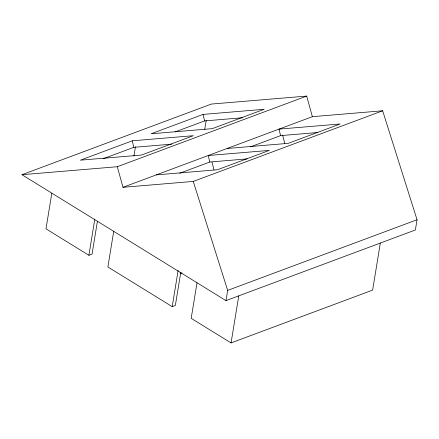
<?xml version="1.0" encoding="UTF-8"?>
<svg xmlns="http://www.w3.org/2000/svg" width="439" height="439" viewBox="0 0 439 439"><rect width="100%" height="100%" fill="white"/><g stroke="black" fill="none" stroke-linecap="round" stroke-linejoin="round"><path stroke-width="0.66" d="M51.813 193.259L45.985 228.834L88.897 255.284L92.042 254.11L97.425 221.218M88.897 255.284L94.829 219.034M113.701 231.408L107.879 266.983L172.209 306.636L175.353 305.462L180.742 272.57M133.906 156.114L135.448 146.697M172.209 306.636L178.141 270.391M204.689 129.714L206.231 120.297M197.018 282.76L191.19 318.335L231.062 342.914L372.629 290.113L380.322 243.124M225.986 300.627L227.66 290.388L193.259 181.428L122.975 187.316L117.301 166.727L21.95 174.711L225.986 300.627L415.371 229.987L417.05 219.747L382.649 110.787L312.365 116.675L122.975 187.316M231.062 342.914L238.756 295.924M21.95 174.711L211.34 104.07L306.685 96.086L312.365 116.675M132.271 140.809L80.364 160.175L141.473 155.055L193.379 135.695L132.271 140.809L133.818 147.328L171.841 144.146M203.059 114.409L151.148 133.769L212.256 128.654L264.163 109.289L203.059 114.409L204.579 120.928L242.602 117.74M103.055 158.803L133.818 147.328M175.106 131.919L204.579 120.928M117.301 166.727L306.685 96.086M179.661 173.262L209.776 162.029L247.124 158.902M250.444 146.862L280.565 135.629L317.907 132.501M193.259 181.428L382.649 110.787M180.094 273.64L182.009 272.921M227.66 290.388L417.05 219.747M227.111 148.475L288.214 143.355L340.126 123.996L279.017 129.11L280.565 135.629M156.322 174.876L217.431 169.756L269.343 150.396L208.234 155.516L209.776 162.029M282.601 134.976L284.768 143.476M211.982 162.029L213.985 169.877"/></g></svg>
